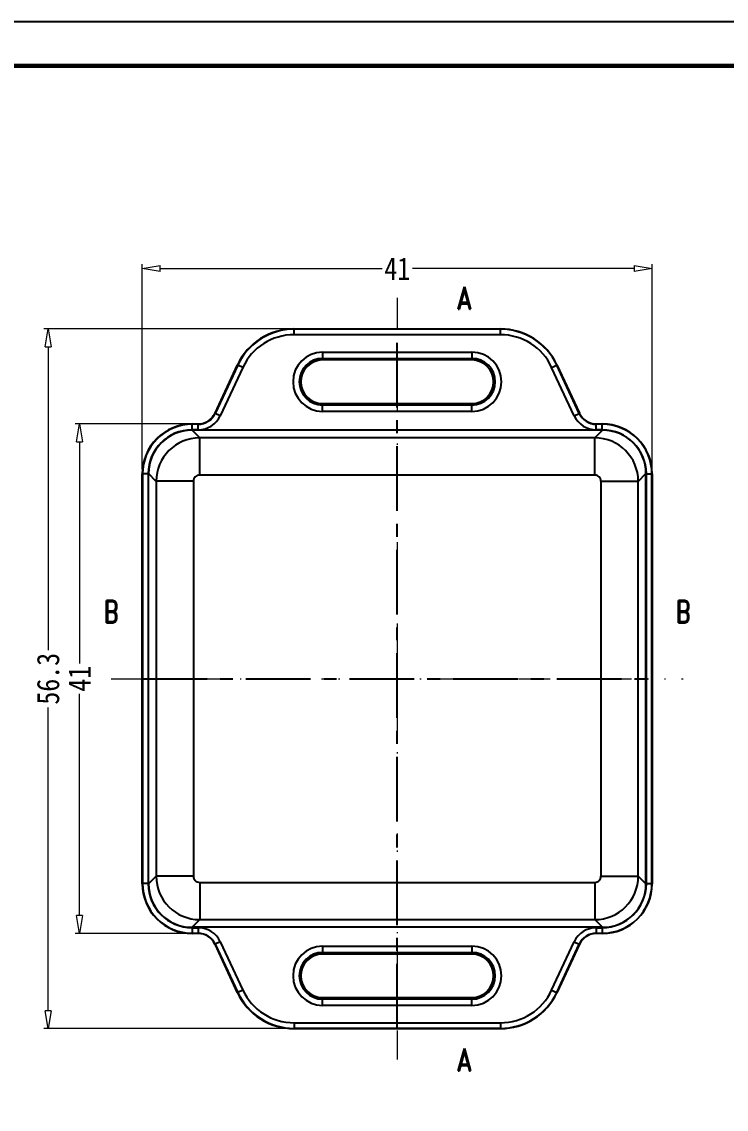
# Model space of a CAD drawing. Header units: millimetres. Extents: x 1786 to 2815, y -2075 to -1928.
# Drawn here: x 2646.9 to 2703.5, y -2019.2 to -1931.7 of the extents above; entities that cross this region are included whole.
import ezdxf
from ezdxf.enums import TextEntityAlignment as Align

# ---------------------------------------------------------------- set-up
doc = ezdxf.new("R2010")
doc.units = ezdxf.units.MM
doc.linetypes.add('CENTER', pattern=[50.8, 31.75, -6.35, 6.35, -6.35])
doc.linetypes.add('DIVIDE', pattern=[31.75, 12.7, -6.35, 0, -6.35, 0, -6.35])
doc.layers.add('dim', color=3, linetype='Continuous', lineweight=9)
doc.layers.add('hatch', color=56, linetype='Continuous', lineweight=9)
doc.layers.add('from', color=7, linetype='Continuous')
doc.styles.add('FFS', font='simfang.ttf', dxfattribs={"width": 0.85})
doc.styles.add('LongTou', font='romand.shx', dxfattribs={"width": 0.8, "bigfont": 'whgdtxt.shx'})
doc.dimstyles.new('YanXiu', dxfattribs={"dimtxt": 2.5, "dimasz": 2.2, "dimexe": 1, "dimexo": 0.6, "dimgap": 0.66, "dimtad": 0, "dimzin": 9, "dimdsep": 46, "dimtxsty": 'FFS', "dimblk": 'CLOSEDBLANK', "dimcen": 0, "dimclrd": 256, "dimclre": 131, "dimclrt": 42, "dimazin": 0, "dimtfac": 1, "dimtofl": 0, "dimtmove": 0, "dimatfit": 3, "dimldrblk": 'CLOSEDBLANK', "dimfxl": 1, "dimlwd": 5, "dimlwe": 5, "dimarcsym": 0})

# ---------------------------------------------------------------- blocks, each defined once
blk = doc.blocks.new('_ClosedBlank')
at = {"color": 0, "linetype": 'ByBlock', "lineweight": -2}
for p, q in [((-1, 0.167), (0, 0)), ((-1, 0.167), (-1, -0.167)), ((0, 0), (-1, -0.167))]:
    blk.add_line(p, q, dxfattribs=at)
blk = doc.blocks.new('*D23')
at = {"layer": 'Defpoints', "color": 0}
for p in [(2668.755, -1956.451, 0), (2648.991, -2012.751), (2668.755, -2012.751, 0)]:
    blk.add_point(p, dxfattribs=at)
at = {"layer": 'dim', "color": 131, "lineweight": 5}
for p, q in [((2668.396, -1956.451), (2648.631, -1956.451)), ((2668.395, -2012.751), (2648.631, -2012.751))]:
    blk.add_line(p, q, dxfattribs=at)
at = {"layer": 'dim', "lineweight": 5}
for p, q in [((2648.991, -1957.891), (2648.991, -1982.293)), ((2648.991, -2011.311), (2648.991, -1986.908))]:
    blk.add_line(p, q, dxfattribs=at)
at = {"layer": 'dim', "lineweight": 5, "xscale": 1.44, "yscale": 1.44, "zscale": 1.44}
for p, rotation in [((2648.991, -1956.451), 90), ((2648.991, -2012.751), 270)]:
    blk.add_blockref('_ClosedBlank', p, dxfattribs=dict(at, rotation=rotation))
at = {"layer": 'dim', "color": 42, "insert": (2648.991, -1984.601), "char_height": 1.8, "attachment_point": 5, "rotation": 90, "style": 'FFS'}
blk.add_mtext('56.3', dxfattribs=at)
blk = doc.blocks.new('*D24')
at = {"layer": 'Defpoints', "color": 0}
for p in [(2660.56, -1964.101, 0), (2651.511, -2005.101), (2660.56, -2005.101, 0)]:
    blk.add_point(p, dxfattribs=at)
at = {"layer": 'dim', "color": 131, "lineweight": 5}
for p, q in [((2660.2, -1964.101), (2651.151, -1964.101)), ((2660.2, -2005.101), (2651.151, -2005.101))]:
    blk.add_line(p, q, dxfattribs=at)
at = {"layer": 'dim', "lineweight": 5}
for p, q in [((2651.511, -1965.541), (2651.511, -1983.385)), ((2651.511, -2003.661), (2651.511, -1985.817))]:
    blk.add_line(p, q, dxfattribs=at)
at = {"layer": 'dim', "lineweight": 5, "xscale": 1.44, "yscale": 1.44, "zscale": 1.44}
for p, rotation in [((2651.511, -1964.101), 90), ((2651.511, -2005.101), 270)]:
    blk.add_blockref('_ClosedBlank', p, dxfattribs=dict(at, rotation=rotation))
at = {"layer": 'dim', "color": 42, "insert": (2651.511, -1984.601), "char_height": 1.8, "attachment_point": 5, "rotation": 90, "style": 'FFS'}
blk.add_mtext('41', dxfattribs=at)
blk = doc.blocks.new('*D38')
at = {"layer": 'Defpoints', "color": 0}
for p in [(2697.56, -1951.601), (2656.56, -1968.101, 0), (2697.56, -1968.101, 0)]:
    blk.add_point(p, dxfattribs=at)
at = {"layer": 'dim', "color": 131, "lineweight": 5}
for p, q in [((2656.56, -1967.741), (2656.56, -1951.241)), ((2697.56, -1967.741), (2697.56, -1951.241))]:
    blk.add_line(p, q, dxfattribs=at)
at = {"layer": 'dim', "lineweight": 5}
for p, q in [((2658, -1951.601), (2675.844, -1951.601)), ((2696.12, -1951.601), (2678.276, -1951.601))]:
    blk.add_line(p, q, dxfattribs=at)
at = {"layer": 'dim', "lineweight": 5, "xscale": 1.44, "yscale": 1.44, "zscale": 1.44, "rotation": 180}
blk.add_blockref('_ClosedBlank', (2656.56, -1951.601), dxfattribs=at)
at = {"layer": 'dim', "lineweight": 5, "xscale": 1.44, "yscale": 1.44, "zscale": 1.44}
blk.add_blockref('_ClosedBlank', (2697.56, -1951.601), dxfattribs=at)
at = {"layer": 'dim', "color": 42, "insert": (2677.06, -1951.601), "char_height": 1.8, "attachment_point": 5, "style": 'FFS'}
blk.add_mtext('41', dxfattribs=at)

msp = doc.modelspace()

# ---------------------------------------------------------------- linework, layer by layer
at = {"color": 7, "linetype": 'Continuous'}
for p, q in [((2668.755, -1956.451, 0), (2685.364, -1956.451, 0)), ((2668.755, -1956.451, 0), (2668.767, -1956.469, 0)), ((2668.766, -1956.919, 0), (2668.766, -1956.469, 0)), ((2685.353, -1956.469, 0), (2668.767, -1956.469, 0)), ((2685.353, -1956.469, 0), (2685.364, -1956.451, 0)), ((2685.353, -1956.919, 0), (2685.353, -1956.469, 0)), ((2685.353, -1956.919, 0), (2668.766, -1956.919, 0)), ((2671.06, -1958.319, 0), (2683.06, -1958.319, 0)), ((2671.06, -1958.319, 0), (2671.06, -1958.951, 0)), ((2683.06, -1958.319, 0), (2683.06, -1958.951, 0)), ((2671.06, -1958.818, 0), (2683.06, -1958.818, 0)), ((2683.06, -1958.951, 0), (2671.06, -1958.951, 0)), ((2662.406, -1963.235, 0), (2664.224, -1959.338, 0)), ((2664.235, -1959.356, 0), (2662.418, -1963.253, 0)), ((2664.643, -1959.546, 0), (2662.826, -1963.443, 0)), ((2664.224, -1959.338, 0), (2664.235, -1959.356, 0)), ((2664.643, -1959.546, 0), (2664.235, -1959.356, 0)), ((2689.477, -1959.546, 0), (2689.885, -1959.356, 0)), ((2691.294, -1963.443, 0), (2689.477, -1959.546, 0)), ((2689.885, -1959.356, 0), (2689.896, -1959.338, 0)), ((2691.702, -1963.253, 0), (2689.885, -1959.356, 0)), ((2689.896, -1959.338, 0), (2691.713, -1963.235, 0)), ((2671.06, -1962.451, 0), (2683.06, -1962.451, 0)), ((2671.06, -1963.083, 0), (2671.06, -1962.451, 0)), ((2683.06, -1962.583, 0), (2671.06, -1962.583, 0)), ((2683.06, -1963.083, 0), (2683.06, -1962.451, 0)), ((2662.418, -1963.253, 0), (2662.406, -1963.235, 0)), ((2662.826, -1963.443, 0), (2662.418, -1963.253, 0)), ((2683.06, -1963.083, 0), (2671.06, -1963.083, 0)), ((2691.294, -1963.443, 0), (2691.702, -1963.253, 0)), ((2691.702, -1963.253, 0), (2691.713, -1963.235, 0)), ((2660.56, -1964.101, 0), (2661.047, -1964.101, 0)), ((2660.578, -1964.119, 0), (2660.56, -1964.101, 0)), ((2661.058, -1964.119, 0), (2660.578, -1964.119, 0)), ((2660.578, -1964.569, 0), (2660.578, -1964.119, 0)), ((2661.058, -1964.119, 0), (2661.047, -1964.101, 0)), ((2661.058, -1964.569, 0), (2661.058, -1964.119, 0)), ((2693.061, -1964.119, 0), (2693.073, -1964.101, 0)), ((2693.542, -1964.119, 0), (2693.061, -1964.119, 0)), ((2693.061, -1964.569, 0), (2693.061, -1964.119, 0)), ((2693.073, -1964.101, 0), (2693.56, -1964.101, 0)), ((2693.56, -1964.101, 0), (2693.542, -1964.119, 0)), ((2693.542, -1964.569, 0), (2693.542, -1964.119, 0)), ((2693.563, -1964.601, 0), (2660.557, -1964.601, 0)), ((2661.174, -1965.218, 0), (2660.557, -1964.601, 0)), ((2661.058, -1964.569, 0), (2660.578, -1964.569, 0)), ((2661.173, -1968.215, 0), (2661.173, -1965.218, 0)), ((2692.946, -1965.218, 0), (2661.174, -1965.218, 0)), ((2692.946, -1965.218, 0), (2693.563, -1964.601, 0)), ((2692.946, -1968.215, 0), (2692.946, -1965.218, 0)), ((2693.542, -1964.569, 0), (2693.061, -1964.569, 0)), ((2656.56, -2001.101, 0), (2656.56, -1968.101, 0)), ((2656.578, -1968.119, 0), (2656.56, -1968.101, 0)), ((2656.578, -1968.119, 0), (2656.578, -2001.083, 0)), ((2657.028, -1968.119, 0), (2656.578, -1968.119, 0)), ((2657.028, -1968.119, 0), (2657.028, -2001.083, 0)), ((2657.06, -2001.104, 0), (2657.06, -1968.098, 0)), ((2657.677, -1968.715, 0), (2657.06, -1968.098, 0)), ((2660.674, -1968.714, 0), (2657.677, -1968.714, 0)), ((2657.677, -1968.715, 0), (2657.677, -2000.487, 0)), ((2660.674, -1968.714, 0), (2660.674, -2000.487, 0)), ((2692.946, -1968.215, 0), (2661.173, -1968.215, 0)), ((2693.446, -1968.714, 0), (2696.443, -1968.714, 0)), ((2693.446, -2000.487, 0), (2693.446, -1968.714, 0)), ((2696.443, -1968.715, 0), (2697.06, -1968.098, 0)), ((2696.443, -2000.487, 0), (2696.443, -1968.715, 0)), ((2697.06, -2001.104, 0), (2697.06, -1968.098, 0)), ((2697.092, -1968.119, 0), (2697.542, -1968.119, 0)), ((2697.092, -2001.083, 0), (2697.092, -1968.119, 0)), ((2697.56, -1968.101, 0), (2697.542, -1968.119, 0)), ((2697.542, -2001.083, 0), (2697.542, -1968.119, 0)), ((2697.56, -1968.101, 0), (2697.56, -2001.101, 0)), ((2656.56, -2001.101, 0), (2656.578, -2001.083, 0)), ((2657.028, -2001.083, 0), (2656.578, -2001.083, 0)), ((2657.677, -2000.487, 0), (2657.06, -2001.104, 0)), ((2660.674, -2000.487, 0), (2657.677, -2000.487, 0)), ((2661.173, -2000.987, 0), (2661.173, -2003.984, 0)), ((2661.173, -2000.987, 0), (2692.946, -2000.987, 0)), ((2692.946, -2000.987, 0), (2692.946, -2003.984, 0)), ((2693.446, -2000.487, 0), (2696.443, -2000.487, 0)), ((2696.443, -2000.487, 0), (2697.06, -2001.104, 0)), ((2697.092, -2001.083, 0), (2697.542, -2001.083, 0)), ((2697.542, -2001.083, 0), (2697.56, -2001.101, 0)), ((2661.174, -2003.984, 0), (2660.557, -2004.601, 0)), ((2693.563, -2004.601, 0), (2660.557, -2004.601, 0)), ((2660.578, -2004.633, 0), (2660.578, -2005.083, 0)), ((2660.578, -2004.633, 0), (2661.058, -2004.633, 0)), ((2661.058, -2004.633, 0), (2661.058, -2005.083, 0)), ((2661.174, -2003.984, 0), (2692.946, -2003.984, 0)), ((2692.946, -2003.984, 0), (2693.563, -2004.601, 0)), ((2693.061, -2004.633, 0), (2693.061, -2005.083, 0)), ((2693.061, -2004.633, 0), (2693.542, -2004.633, 0)), ((2693.542, -2004.633, 0), (2693.542, -2005.083, 0)), ((2660.56, -2005.101, 0), (2660.578, -2005.083, 0)), ((2661.047, -2005.101, 0), (2660.56, -2005.101, 0)), ((2660.578, -2005.083, 0), (2661.058, -2005.083, 0)), ((2661.058, -2005.083, 0), (2661.047, -2005.101, 0)), ((2693.061, -2005.083, 0), (2693.073, -2005.101, 0)), ((2693.061, -2005.083, 0), (2693.542, -2005.083, 0)), ((2693.56, -2005.101, 0), (2693.073, -2005.101, 0)), ((2693.542, -2005.083, 0), (2693.56, -2005.101, 0)), ((2662.418, -2005.949, 0), (2662.406, -2005.967, 0)), ((2664.224, -2009.864, 0), (2662.406, -2005.967, 0)), ((2662.826, -2005.759, 0), (2662.418, -2005.949, 0)), ((2662.418, -2005.949, 0), (2664.235, -2009.846, 0)), ((2662.826, -2005.759, 0), (2664.643, -2009.656, 0)), ((2671.06, -2006.119, 0), (2671.06, -2006.751, 0)), ((2671.06, -2006.119, 0), (2683.06, -2006.119, 0)), ((2683.06, -2006.119, 0), (2683.06, -2006.751, 0)), ((2689.477, -2009.656, 0), (2691.294, -2005.759, 0)), ((2689.885, -2009.846, 0), (2691.702, -2005.949, 0)), ((2691.713, -2005.967, 0), (2689.896, -2009.864, 0)), ((2691.294, -2005.759, 0), (2691.702, -2005.949, 0)), ((2691.702, -2005.949, 0), (2691.713, -2005.967, 0)), ((2671.06, -2006.618, 0), (2683.06, -2006.618, 0)), ((2683.06, -2006.751, 0), (2671.06, -2006.751, 0)), ((2664.235, -2009.846, 0), (2664.224, -2009.864, 0)), ((2664.643, -2009.656, 0), (2664.235, -2009.846, 0)), ((2689.477, -2009.656, 0), (2689.885, -2009.846, 0)), ((2689.896, -2009.864, 0), (2689.885, -2009.846, 0)), ((2671.06, -2010.883, 0), (2671.06, -2010.251, 0)), ((2671.06, -2010.251, 0), (2683.06, -2010.251, 0)), ((2683.06, -2010.383, 0), (2671.06, -2010.383, 0)), ((2683.06, -2010.883, 0), (2671.06, -2010.883, 0)), ((2683.06, -2010.883, 0), (2683.06, -2010.251, 0)), ((2668.766, -2012.283, 0), (2668.766, -2012.733, 0)), ((2668.766, -2012.283, 0), (2685.353, -2012.283, 0)), ((2685.353, -2012.283, 0), (2685.353, -2012.733, 0)), ((2668.767, -2012.733, 0), (2668.755, -2012.751, 0)), ((2685.365, -2012.751, 0), (2668.755, -2012.751, 0)), ((2668.767, -2012.733, 0), (2685.353, -2012.733, 0)), ((2685.364, -2012.751, 0), (2685.353, -2012.733, 0))]:
    msp.add_line(p, q, dxfattribs=at)
at = {"color": 1, "linetype": 'CENTER', "ltscale": 0.164}
for p, q in [((2677.06, -2012.751, 0), (2677.06, -1956.451, 0)), ((2656.56, -1984.601, 0), (2697.56, -1984.601, 0))]:
    msp.add_line(p, q, dxfattribs=at)
at = {"color": 7, "linetype": 'Continuous'}
for centre, radius, start, end in [((2668.755, -1961.451, 0), 5, 89.99682, 155.00354), ((2668.766, -1961.469, 0), 5, 89.99679, 155.00357), ((2685.353, -1961.469, 0), 5, 24.99643, 90.00321), ((2685.365, -1961.451, 0), 5, 24.99646, 90.00318), ((2668.766, -1961.469, 0), 4.55, 89.99975, 155.00025), ((2685.353, -1961.469, 0), 4.55, 24.99975, 90.00025), ((2671.06, -1960.701, 0), 2.382, 90, 270), ((2683.06, -1960.701, 0), 2.382, 270, 90), ((2671.06, -1960.701, 0), 1.882, 90, 270), ((2671.06, -1960.701, 0), 1.75, 90, 270), ((2683.06, -1960.701, 0), 1.882, 270, 90), ((2683.06, -1960.701, 0), 1.75, 270, 90), ((2661.047, -1962.601, 0), 1.5, 270.36502, 334.63798), ((2661.058, -1962.619, 0), 1.5, 269.99777, 335.00523), ((2661.058, -1962.619, 0), 1.95, 269.99978, 335.0001), ((2661.052, -1962.603, 0), 1.495, 334.63028, 334.99906), ((2693.061, -1962.619, 0), 1.95, 204.99978, 270.0001), ((2693.061, -1962.619, 0), 1.5, 204.99759, 270.00508), ((2693.066, -1962.604, 0), 1.493, 204.9995, 205.36873), ((2693.073, -1962.601, 0), 1.5, 205.36484, 269.63783), ((2660.56, -1968.101, 0), 4, 89.99577, 180.00396), ((2660.578, -1968.119, 0), 4, 89.99568, 180.00405), ((2661.047, -1962.608, 0), 1.493, 269.99959, 270.36883), ((2693.073, -1962.606, 0), 1.495, 269.6302, 269.99899), ((2693.542, -1968.119, 0), 4, 359.99595, 90.00432), ((2693.56, -1968.101, 0), 4, 359.99604, 90.00423), ((2660.578, -1968.119, 0), 3.55, 90.38646, 179.61351), ((2661.18, -1968.721, 0), 3.503, 90.10544, 179.89408), ((2660.578, -1968.108, 0), 3.539, 90.00846, 90.39713), ((2692.94, -1968.721, 0), 3.503, 0.10543, 89.89408), ((2693.542, -1968.108, 0), 3.539, 89.60287, 89.99154), ((2693.542, -1968.119, 0), 3.55, 0.38649, 89.61354), ((2660.566, -1968.119, 0), 3.539, 179.60321, 179.99199), ((2661.173, -1968.714, 0), 0.499, 89.97829, 180.02171), ((2692.946, -1968.714, 0), 0.499, 359.97828, 90.02172), ((2693.553, -1968.119, 0), 3.539, 0.00802, 0.39679), ((2660.56, -2001.101, 0), 4, 179.99604, 270.00423), ((2660.578, -2001.083, 0), 4, 179.99595, 270.00432), ((2660.566, -2001.083, 0), 3.539, 180.00802, 180.39679), ((2660.578, -2001.083, 0), 3.55, 180.38649, 269.61354), ((2661.18, -2000.481, 0), 3.503, 180.10544, 269.89408), ((2661.173, -2000.487, 0), 0.499, 179.97829, 270.02171), ((2692.946, -2000.487, 0), 0.499, 269.97828, 0.02172), ((2692.94, -2000.481, 0), 3.503, 270.10543, 359.89408), ((2693.542, -2001.083, 0), 4, 269.99568, 0.00405), ((2693.56, -2001.101, 0), 4, 269.99577, 0.00396), ((2693.542, -2001.083, 0), 3.55, 270.38646, 359.61351), ((2693.553, -2001.083, 0), 3.539, 359.60321, 359.99199), ((2660.578, -2001.094, 0), 3.539, 269.60287, 269.99154), ((2661.058, -2006.583, 0), 1.95, 24.99979, 90.00009), ((2693.061, -2006.583, 0), 1.95, 89.99979, 155.00009), ((2693.542, -2001.094, 0), 3.539, 270.00846, 270.39713), ((2661.047, -2006.595, 0), 1.495, 89.6302, 89.99899), ((2661.047, -2006.601, 0), 1.5, 25.36484, 89.63783), ((2661.058, -2006.583, 0), 1.5, 24.99759, 90.00508), ((2693.061, -2006.583, 0), 1.5, 89.99777, 155.00523), ((2693.073, -2006.601, 0), 1.5, 90.36502, 154.63798), ((2693.073, -2006.593, 0), 1.493, 89.99959, 90.36883), ((2661.054, -2006.598, 0), 1.493, 24.9995, 25.36873), ((2671.06, -2008.501, 0), 2.382, 90, 270), ((2683.06, -2008.501, 0), 2.382, 270, 90), ((2693.068, -2006.599, 0), 1.495, 154.63028, 154.99906), ((2671.06, -2008.501, 0), 1.882, 90, 270), ((2671.06, -2008.501, 0), 1.75, 90, 270), ((2683.06, -2008.501, 0), 1.882, 270, 90), ((2683.06, -2008.501, 0), 1.75, 270, 90), ((2668.755, -2007.751, 0), 5, 204.99646, 270.00318), ((2668.766, -2007.733, 0), 5, 204.99643, 270.00321), ((2668.766, -2007.733, 0), 4.55, 204.99975, 270.00025), ((2685.353, -2007.733, 0), 4.55, 269.99975, 335.00025), ((2685.353, -2007.733, 0), 5, 269.99679, 335.00357), ((2685.365, -2007.751, 0), 5, 269.99682, 335.00354)]:
    msp.add_arc(centre, radius, start, end, dxfattribs=at)
for centre, major_axis, start_param, end_param in [((2660.563, -1968.104, 0), (-2.48, 2.48), -0.784447, 0.784447), ((2693.557, -1968.104, 0), (2.48, 2.48), -0.784447, 0.784447), ((2660.563, -2001.098, 0), (2.48, 2.48), 2.357146, 3.926039), ((2693.557, -2001.098, 0), (-2.48, 2.48), -3.926039, -2.357146)]:
    msp.add_ellipse(centre, major_axis=major_axis, ratio=0.998099, start_param=start_param, end_param=end_param, dxfattribs=at)
at = {"layer": 'from', "elevation": 0}
msp.add_lwpolyline([(2609.195, -2074.985), (2815.339, -2074.985), (2815.339, -1931.733), (2609.195, -1931.733)], close=True, dxfattribs=at)
at = {"layer": 'from', "const_width": 0.355, "elevation": 0}
msp.add_lwpolyline([(2612.748, -2071.433), (2612.748, -1935.286), (2811.787, -1935.286), (2811.787, -2071.433), (2612.748, -2071.433)], dxfattribs=at)
at = {"layer": 'hatch', "color": 2, "linetype": 'DIVIDE', "ltscale": 0.2}
for p, q in [((2677.06, -1953.951, 0), (2677.06, -2015.251)), ((2654.06, -1984.601, 0), (2700.06, -1984.601))]:
    msp.add_line(p, q, dxfattribs=at)
at = {"layer": 'hatch', "color": 2, "elevation": 0}
for points in [[(2677.06, -1953.951, 0, 0, 0), (2678.86, -1953.951, 0.54, 0, 0), (2680.66, -1953.951, 0, 0, 0)], [(2654.06, -1984.601, 0, 0, 0), (2654.06, -1982.801, 0.54, 0, 0), (2654.06, -1981.001, 0, 0, 0)], [(2700.06, -1984.601, 0, 0, 0), (2700.06, -1982.801, 0.54, 0, 0), (2700.06, -1981.001, 0, 0, 0)], [(2677.06, -2015.251, 0, 0, 0), (2678.86, -2015.251, 0.54, 0, 0), (2680.66, -2015.251, 0, 0, 0)]]:
    msp.add_lwpolyline(points, format="xyseb", dxfattribs=at)

# ---------------------------------------------------------------- texts
at = {"layer": 'hatch', "color": 6, "style": 'LongTou', "width": 0.8}
for s, p in [('A', (2682.46, -1953.951, 0)), ('B', (2654.06, -1979.201, 0)), ('B', (2700.06, -1979.201)), ('A', (2682.46, -2015.251))]:
    msp.add_text(s, height=1.8, dxfattribs=at).set_placement(p, align=Align.MIDDLE)

# ---------------------------------------------------------------- dimensions: what is measured, and where the dimension line sits
at = {"layer": 'dim'}
dim = msp.add_linear_dim(base=(2697.56, -1951.601), p1=(2656.56, -1968.101, 0), p2=(2697.56, -1968.101, 0), dimstyle='YanXiu', override={"dimtxt": 1.8, "dimasz": 1.44, "dimexe": 0.35982, "dimexo": 0.35982, "dimgap": 0.35982, "dimzin": 8}, dxfattribs=at)
dim.commit()
dim.dimension.update_dxf_attribs({"geometry": '*D38', "text_midpoint": (2677.06, -1951.601)})
for base, p1, p2, picture, middle in [((2648.991, -2012.751), (2668.755, -1956.451, 0), (2668.755, -2012.751, 0), '*D23', (2648.991, -1984.601)), ((2651.511, -2005.101), (2660.56, -1964.101, 0), (2660.56, -2005.101, 0), '*D24', (2651.511, -1984.601))]:
    dim = msp.add_linear_dim(base=base, p1=p1, p2=p2, angle=90, dimstyle='YanXiu', override={"dimtxt": 1.8, "dimasz": 1.44, "dimexe": 0.35982, "dimexo": 0.35982, "dimgap": 0.35982, "dimzin": 8}, dxfattribs=at)
    dim.commit()
    dim.dimension.update_dxf_attribs({"geometry": picture, "text_midpoint": middle})

doc.saveas('drawing.dxf')
